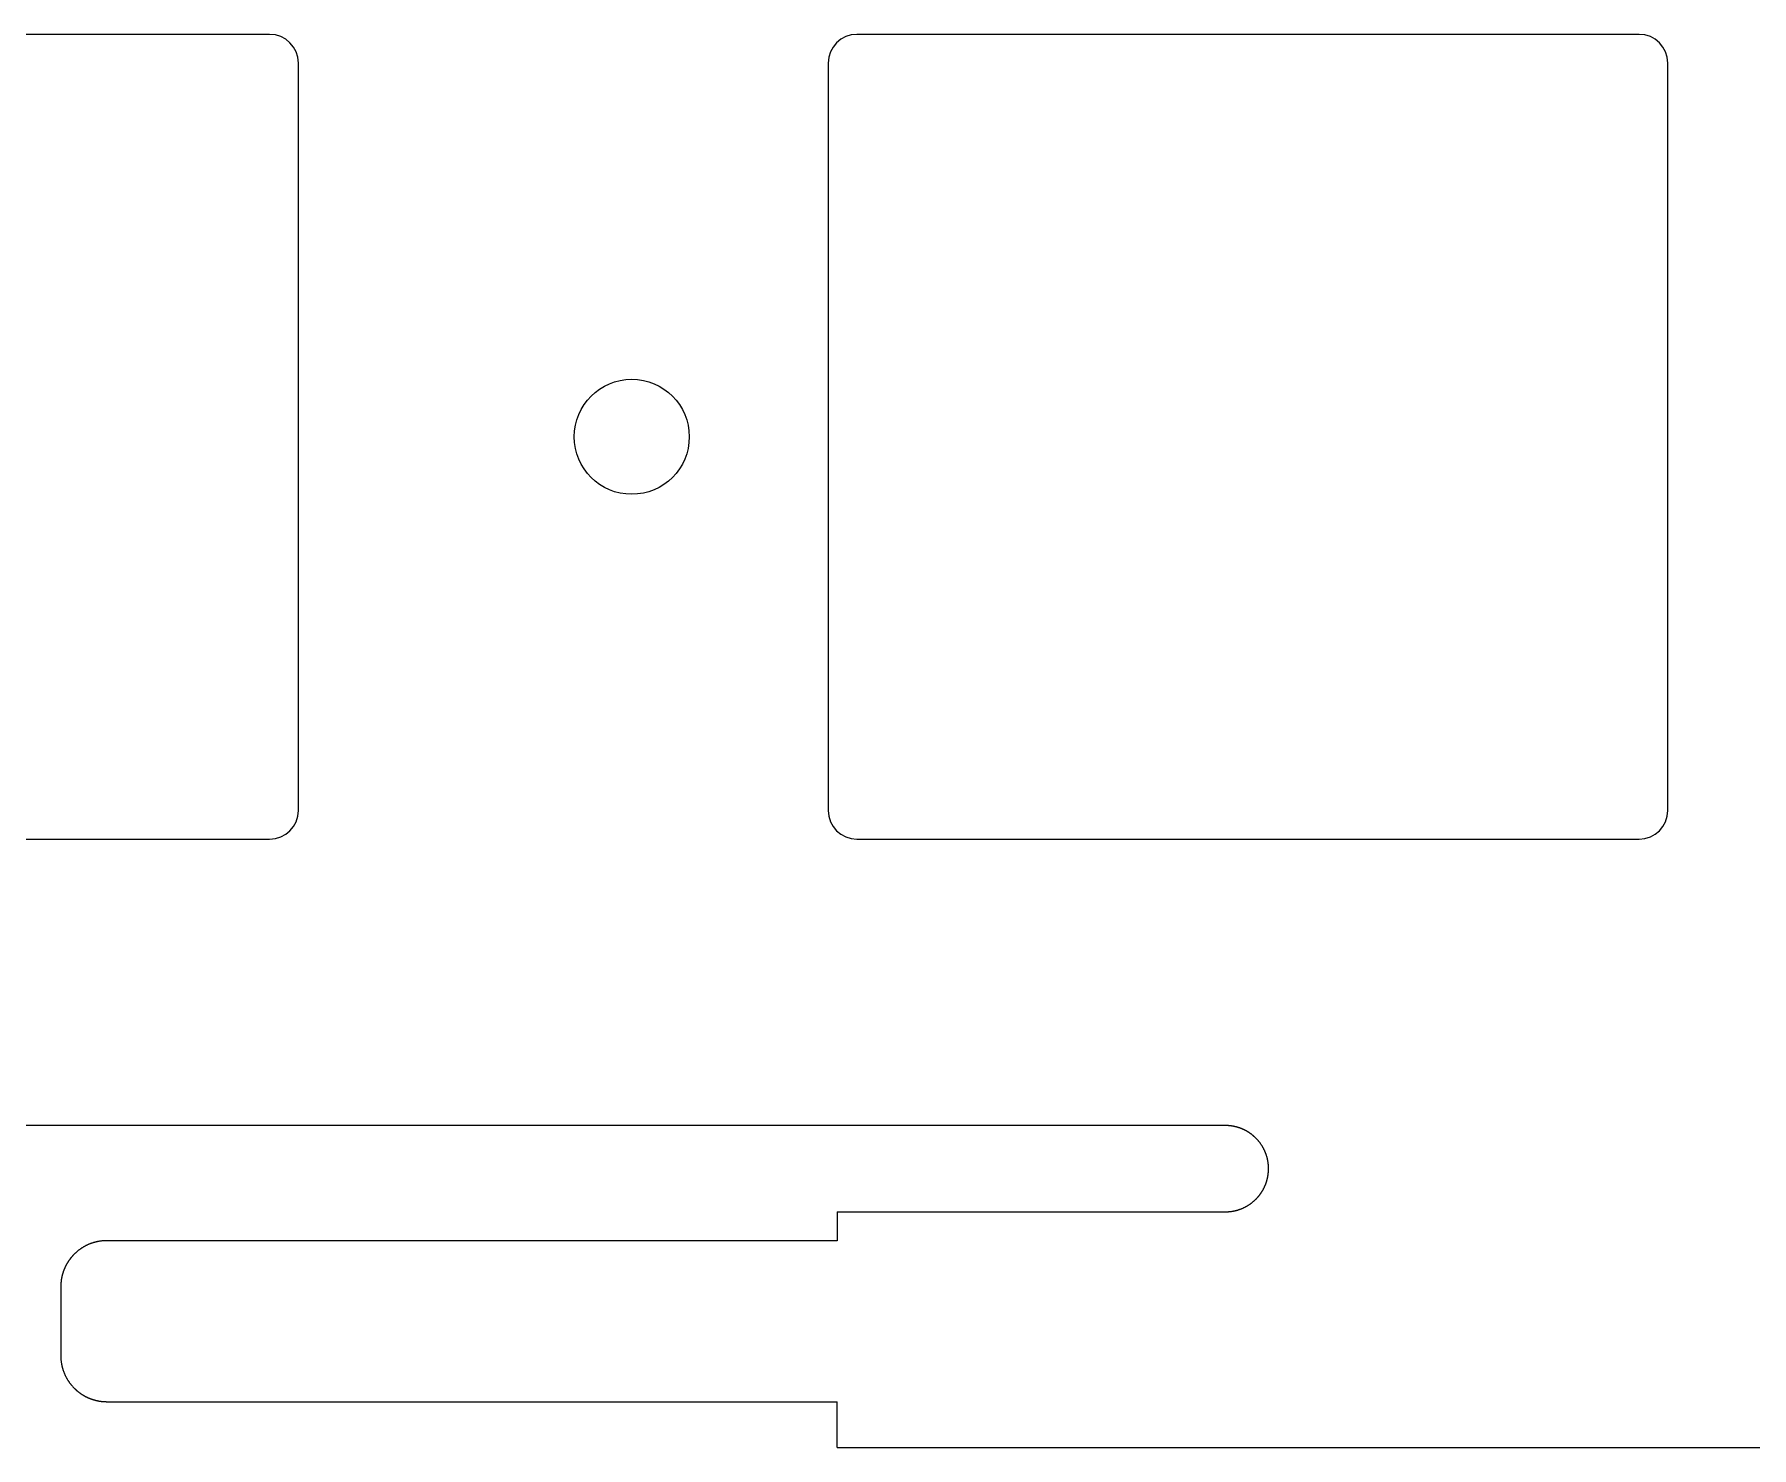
# Model space of a CAD drawing. Header units: millimetres. Extents: x -11 to 340, y -118 to 18.
# Drawn here: x 5.09 to 34.95, y -117.6 to -93.01 of the extents above; entities that cross this region are included whole.
import ezdxf

# ---------------------------------------------------------------- set-up
doc = ezdxf.new("R2010")
doc.units = ezdxf.units.MM
doc.header["$MEASUREMENT"] = 0
doc.layers.get('0').update_dxf_attribs({"linetype": 'CONTINUOUS'})
doc.layers.add('BLACK', color=7, linetype='CONTINUOUS')

msp = doc.modelspace()

# ---------------------------------------------------------------- linework, layer by layer
for points in [[(9.18125, -107.0125, 0.414213562), (9.68125, -106.5125), (9.68125, -93.5125, 0.414213562), (9.18125, -93.0125), (-4.41875, -93.0125, 0.414212391), (-4.91875, -93.5125), (-4.91875, -106.5125, 0.414212391), (-4.41875, -107.0125)], [(33.49375, -93.5125, 0.414213562), (32.99375, -93.0125), (19.39375, -93.0125, 0.414212391), (18.89375, -93.5125), (18.89375, -106.5125, 0.414212391), (19.39375, -107.0125), (32.99375, -107.0125, 0.414213562), (33.49375, -106.5125)]]:
    msp.add_lwpolyline(points, format="xyb", close=True)
msp.add_circle((15.478125, -100.0125), 1)
at = {"layer": 'BLACK', "linetype": 'Continuous'}
for p, q in [((25.8, -111.9925), (1.82757, -111.9925)), ((25.800797, -111.9925), (25.8, -111.9925)), ((25.804714, -111.992515), (25.800797, -111.9925)), ((25.808626, -111.992549), (25.804714, -111.992515)), ((25.812539, -111.992603), (25.808626, -111.992549)), ((25.816447, -111.992677), (25.812539, -111.992603)), ((25.820354, -111.992771), (25.816447, -111.992677)), ((25.824257, -111.992885), (25.820354, -111.992771)), ((25.828159, -111.993019), (25.824257, -111.992885)), ((25.832056, -111.993173), (25.828159, -111.993019)), ((25.835954, -111.993347), (25.832056, -111.993173)), ((25.839846, -111.99354), (25.835954, -111.993347)), ((25.843737, -111.993754), (25.839846, -111.99354)), ((25.847623, -111.993988), (25.843737, -111.993754)), ((25.851509, -111.994241), (25.847623, -111.993988)), ((25.85539, -111.994514), (25.851509, -111.994241)), ((25.85927, -111.994808), (25.85539, -111.994514)), ((25.863144, -111.995121), (25.85927, -111.994808)), ((25.867018, -111.995453), (25.863144, -111.995121)), ((25.870886, -111.995806), (25.867018, -111.995453)), ((25.874753, -111.996179), (25.870886, -111.995806)), ((25.878614, -111.996571), (25.874753, -111.996179)), ((25.882475, -111.996983), (25.878614, -111.996571)), ((25.88633, -111.997415), (25.882475, -111.996983)), ((25.890183, -111.997866), (25.88633, -111.997415)), ((25.894031, -111.998338), (25.890183, -111.997866)), ((25.897878, -111.998829), (25.894031, -111.998338)), ((25.901718, -111.99934), (25.897878, -111.998829)), ((25.905558, -111.99987), (25.901718, -111.99934)), ((25.909391, -112.00042), (25.905558, -111.99987)), ((25.913222, -112.00099), (25.909391, -112.00042)), ((25.917048, -112.00158), (25.913222, -112.00099)), ((25.920871, -112.002189), (25.917048, -112.00158)), ((25.924689, -112.002818), (25.920871, -112.002189)), ((25.928504, -112.003466), (25.924689, -112.002818)), ((25.932313, -112.004134), (25.928504, -112.003466)), ((25.936121, -112.004822), (25.932313, -112.004134)), ((25.939921, -112.005529), (25.936121, -112.004822)), ((25.94372, -112.006256), (25.939921, -112.005529)), ((25.947512, -112.007002), (25.94372, -112.006256)), ((25.951301, -112.007768), (25.947512, -112.007002)), ((25.955084, -112.008553), (25.951301, -112.007768)), ((25.958865, -112.009358), (25.955084, -112.008553)), ((25.962638, -112.010182), (25.958865, -112.009358)), ((25.966409, -112.011026), (25.962638, -112.010182)), ((25.970173, -112.011889), (25.966409, -112.011026)), ((25.973934, -112.012772), (25.970173, -112.011889)), ((25.977688, -112.013674), (25.973934, -112.012772)), ((25.98144, -112.014596), (25.977688, -112.013674)), ((25.985183, -112.015536), (25.98144, -112.014596)), ((25.988924, -112.016496), (25.985183, -112.015536)), ((25.992658, -112.017476), (25.988924, -112.016496)), ((25.996388, -112.018475), (25.992658, -112.017476)), ((26.000111, -112.019492), (25.996388, -112.018475)), ((26.00383, -112.02053), (26.000111, -112.019492)), ((26.007542, -112.021586), (26.00383, -112.02053)), ((26.01125, -112.022662), (26.007542, -112.021586)), ((26.01495, -112.023757), (26.01125, -112.022662)), ((26.018647, -112.024871), (26.01495, -112.023757)), ((26.022336, -112.026004), (26.018647, -112.024871)), ((26.026021, -112.027157), (26.022336, -112.026004)), ((26.029697, -112.028328), (26.026021, -112.027157)), ((26.03337, -112.029519), (26.029697, -112.028328)), ((26.037035, -112.030728), (26.03337, -112.029519)), ((26.040695, -112.031957), (26.037035, -112.030728)), ((26.044347, -112.033204), (26.040695, -112.031957)), ((26.047994, -112.034471), (26.044347, -112.033204)), ((26.051633, -112.035756), (26.047994, -112.034471)), ((26.055268, -112.037061), (26.051633, -112.035756)), ((26.058894, -112.038384), (26.055268, -112.037061)), ((26.062515, -112.039726), (26.058894, -112.038384)), ((26.066127, -112.041087), (26.062515, -112.039726)), ((26.069734, -112.042467), (26.066127, -112.041087)), ((26.073332, -112.043865), (26.069734, -112.042467)), ((26.076926, -112.045282), (26.073332, -112.043865)), ((26.08051, -112.046718), (26.076926, -112.045282)), ((26.084088, -112.048173), (26.08051, -112.046718)), ((26.087658, -112.049646), (26.084088, -112.048173)), ((26.091222, -112.051138), (26.087658, -112.049646)), ((26.094777, -112.052648), (26.091222, -112.051138)), ((26.098326, -112.054177), (26.094777, -112.052648)), ((26.101865, -112.055724), (26.098326, -112.054177)), ((26.105399, -112.057291), (26.101865, -112.055724)), ((26.108922, -112.058875), (26.105399, -112.057291)), ((26.11244, -112.060478), (26.108922, -112.058875)), ((26.115948, -112.062098), (26.11244, -112.060478)), ((26.11945, -112.063738), (26.115948, -112.062098)), ((26.122941, -112.065395), (26.11945, -112.063738)), ((26.126426, -112.067072), (26.122941, -112.065395)), ((26.129901, -112.068765), (26.126426, -112.067072)), ((26.133369, -112.070478), (26.129901, -112.068765)), ((26.136827, -112.072208), (26.133369, -112.070478)), ((26.140278, -112.073957), (26.136827, -112.072208)), ((26.143719, -112.075723), (26.140278, -112.073957)), ((26.147153, -112.077507), (26.143719, -112.075723)), ((26.150576, -112.079309), (26.147153, -112.077507)), ((26.153991, -112.08113), (26.150576, -112.079309)), ((26.157396, -112.082967), (26.153991, -112.08113)), ((26.160793, -112.084824), (26.157396, -112.082967)), ((26.16418, -112.086697), (26.160793, -112.084824)), ((26.167558, -112.088588), (26.16418, -112.086697)), ((26.170926, -112.090497), (26.167558, -112.088588)), ((26.174286, -112.092424), (26.170926, -112.090497)), ((26.177634, -112.094368), (26.174286, -112.092424)), ((26.180974, -112.096329), (26.177634, -112.094368)), ((26.184303, -112.098308), (26.180974, -112.096329)), ((26.187624, -112.100305), (26.184303, -112.098308)), ((26.190933, -112.102318), (26.187624, -112.100305)), ((26.194233, -112.10435), (26.190933, -112.102318)), ((26.197522, -112.106398), (26.194233, -112.10435)), ((26.200802, -112.108463), (26.197522, -112.106398)), ((26.20407, -112.110546), (26.200802, -112.108463)), ((26.207329, -112.112646), (26.20407, -112.110546)), ((26.210577, -112.114762), (26.207329, -112.112646)), ((26.213814, -112.116896), (26.210577, -112.114762)), ((26.21704, -112.119046), (26.213814, -112.116896)), ((26.220256, -112.121214), (26.21704, -112.119046)), ((26.223461, -112.123398), (26.220256, -112.121214)), ((26.226655, -112.125599), (26.223461, -112.123398)), ((26.229837, -112.127816), (26.226655, -112.125599)), ((26.233009, -112.13005), (26.229837, -112.127816)), ((26.236169, -112.1323), (26.233009, -112.13005)), ((26.239318, -112.134568), (26.236169, -112.1323)), ((26.242455, -112.136851), (26.239318, -112.134568)), ((26.245581, -112.139151), (26.242455, -112.136851)), ((26.248695, -112.141467), (26.245581, -112.139151)), ((26.251797, -112.143799), (26.248695, -112.141467)), ((26.254888, -112.146148), (26.251797, -112.143799)), ((26.257967, -112.148512), (26.254888, -112.146148)), ((26.261033, -112.150893), (26.257967, -112.148512)), ((26.264088, -112.153289), (26.261033, -112.150893)), ((26.26713, -112.155701), (26.264088, -112.153289)), ((26.27016, -112.15813), (26.26713, -112.155701)), ((26.273177, -112.160573), (26.27016, -112.15813)), ((26.276183, -112.163033), (26.273177, -112.160573)), ((26.279175, -112.165508), (26.276183, -112.163033)), ((26.282155, -112.167998), (26.279175, -112.165508)), ((26.285123, -112.170504), (26.282155, -112.167998)), ((26.288077, -112.173026), (26.285123, -112.170504)), ((26.291019, -112.175562), (26.288077, -112.173026)), ((26.293947, -112.178114), (26.291019, -112.175562)), ((26.296863, -112.180681), (26.293947, -112.178114)), ((26.299765, -112.183263), (26.296863, -112.180681)), ((26.302654, -112.18586), (26.299765, -112.183263)), ((26.30553, -112.188472), (26.302654, -112.18586)), ((26.308392, -112.191099), (26.30553, -112.188472)), ((26.311241, -112.19374), (26.308392, -112.191099)), ((26.314076, -112.196397), (26.311241, -112.19374)), ((26.316898, -112.199067), (26.314076, -112.196397)), ((26.319705, -112.201753), (26.316898, -112.199067)), ((26.322499, -112.204452), (26.319705, -112.201753)), ((26.325279, -112.207166), (26.322499, -112.204452)), ((26.328045, -112.209895), (26.325279, -112.207166)), ((26.330797, -112.212637), (26.328045, -112.209895)), ((26.336258, -112.218165), (26.330797, -112.212637)), ((26.341662, -112.223748), (26.336258, -112.218165)), ((26.347008, -112.229386), (26.341662, -112.223748)), ((26.352295, -112.235078), (26.347008, -112.229386)), ((26.357522, -112.240824), (26.352295, -112.235078)), ((26.36269, -112.246624), (26.357522, -112.240824)), ((26.367798, -112.252475), (26.36269, -112.246624)), ((26.372844, -112.258379), (26.367798, -112.252475)), ((26.377829, -112.264333), (26.372844, -112.258379)), ((26.382751, -112.270337), (26.377829, -112.264333)), ((26.387611, -112.276391), (26.382751, -112.270337)), ((26.392407, -112.282494), (26.387611, -112.276391)), ((26.39714, -112.288645), (26.392407, -112.282494)), ((26.401807, -112.294843), (26.39714, -112.288645)), ((26.40641, -112.301087), (26.401807, -112.294843)), ((26.410948, -112.307378), (26.40641, -112.301087)), ((26.415419, -112.313714), (26.410948, -112.307378)), ((26.419824, -112.320094), (26.415419, -112.313714)), ((26.424162, -112.326517), (26.419824, -112.320094)), ((26.428432, -112.332984), (26.424162, -112.326517)), ((26.432634, -112.339493), (26.428432, -112.332984)), ((26.436769, -112.346044), (26.432634, -112.339493)), ((26.440834, -112.352635), (26.436769, -112.346044)), ((26.44483, -112.359266), (26.440834, -112.352635)), ((26.448756, -112.365936), (26.44483, -112.359266)), ((26.452613, -112.372645), (26.448756, -112.365936)), ((26.456399, -112.379392), (26.452613, -112.372645)), ((26.460114, -112.386176), (26.456399, -112.379392)), ((26.463757, -112.392996), (26.460114, -112.386176)), ((26.46733, -112.399852), (26.463757, -112.392996)), ((26.47083, -112.406743), (26.46733, -112.399852)), ((26.474258, -112.413668), (26.47083, -112.406743)), ((26.477614, -112.420627), (26.474258, -112.413668)), ((26.480896, -112.427618), (26.477614, -112.420627)), ((26.484106, -112.434642), (26.480896, -112.427618)), ((26.487242, -112.441697), (26.484106, -112.434642)), ((26.490304, -112.448782), (26.487242, -112.441697)), ((26.493292, -112.455898), (26.490304, -112.448782)), ((26.496206, -112.463043), (26.493292, -112.455898)), ((26.499045, -112.470217), (26.496206, -112.463043)), ((26.501809, -112.477419), (26.499045, -112.470217)), ((26.504499, -112.484648), (26.501809, -112.477419)), ((26.507112, -112.491903), (26.504499, -112.484648)), ((26.509651, -112.499185), (26.507112, -112.491903)), ((26.512113, -112.506493), (26.509651, -112.499185)), ((26.5145, -112.513825), (26.512113, -112.506493)), ((26.51681, -112.521181), (26.5145, -112.513825)), ((26.519045, -112.528561), (26.51681, -112.521181)), ((26.521202, -112.535964), (26.519045, -112.528561)), ((26.523283, -112.543389), (26.521202, -112.535964)), ((26.525287, -112.550836), (26.523283, -112.543389)), ((26.527214, -112.558304), (26.525287, -112.550836)), ((26.529064, -112.565792), (26.527214, -112.558304)), ((26.530836, -112.573301), (26.529064, -112.565792)), ((26.532531, -112.580829), (26.530836, -112.573301)), ((26.534148, -112.588376), (26.532531, -112.580829)), ((26.535687, -112.595941), (26.534148, -112.588376)), ((26.537149, -112.603524), (26.535687, -112.595941)), ((26.538532, -112.611124), (26.537149, -112.603524)), ((26.539837, -112.618741), (26.538532, -112.611124)), ((26.539034, -112.871005), (26.539682, -112.867189)), ((26.539682, -112.867189), (26.540311, -112.863372)), ((26.541064, -112.626375), (26.539837, -112.618741)), ((26.540311, -112.863372), (26.54092, -112.859548)), ((26.54092, -112.859548), (26.54151, -112.855723)), ((26.542213, -112.634024), (26.541064, -112.626375)), ((26.54151, -112.855723), (26.54208, -112.851891)), ((26.54208, -112.851891), (26.54263, -112.848058)), ((26.543283, -112.641688), (26.542213, -112.634024)), ((26.54263, -112.848058), (26.54316, -112.844219)), ((26.54316, -112.844219), (26.543671, -112.840378)), ((26.544274, -112.649367), (26.543283, -112.641688)), ((26.543671, -112.840378), (26.544162, -112.836531)), ((26.544162, -112.836531), (26.544634, -112.832684)), ((26.545187, -112.65706), (26.544274, -112.649367)), ((26.544634, -112.832684), (26.545085, -112.82883)), ((26.545085, -112.82883), (26.545517, -112.824975)), ((26.546021, -112.664768), (26.545187, -112.65706)), ((26.545517, -112.824975), (26.545929, -112.821115)), ((26.545929, -112.821115), (26.546321, -112.817253)), ((26.546775, -112.672488), (26.546021, -112.664768)), ((26.546321, -112.817253), (26.546694, -112.813386)), ((26.546694, -112.813386), (26.547047, -112.809518)), ((26.547451, -112.680221), (26.546775, -112.672488)), ((26.547047, -112.809518), (26.547379, -112.805644)), ((26.547379, -112.805644), (26.547692, -112.80177)), ((26.548048, -112.687967), (26.547451, -112.680221)), ((26.547692, -112.80177), (26.547986, -112.79789)), ((26.547986, -112.79789), (26.548259, -112.794009)), ((26.548565, -112.695725), (26.548048, -112.687967)), ((26.548259, -112.794009), (26.548512, -112.790124)), ((26.548512, -112.790124), (26.548746, -112.786237)), ((26.549003, -112.703494), (26.548565, -112.695725)), ((26.548746, -112.786237), (26.54896, -112.782346)), ((26.54896, -112.782346), (26.549153, -112.778454)), ((26.549362, -112.711275), (26.549003, -112.703494)), ((26.549153, -112.778454), (26.549327, -112.774557)), ((26.549327, -112.774557), (26.549481, -112.770659)), ((26.549641, -112.719066), (26.549362, -112.711275)), ((26.549481, -112.770659), (26.549615, -112.766757)), ((26.549615, -112.766757), (26.549729, -112.762854)), ((26.54984, -112.726868), (26.549641, -112.719066)), ((26.549729, -112.762854), (26.549823, -112.758947)), ((26.549823, -112.758947), (26.549897, -112.755039)), ((26.54996, -112.734679), (26.54984, -112.726868)), ((26.549897, -112.755039), (26.549951, -112.751127)), ((26.549951, -112.751127), (26.549985, -112.747214)), ((26.55, -112.7425), (26.54996, -112.734679)), ((26.549985, -112.747214), (26.55, -112.743297)), ((26.55, -112.743297), (26.55, -112.7425)), ((26.416901, -113.169155), (26.419103, -113.165961)), ((26.419103, -113.165961), (26.421286, -113.162757)), ((26.421286, -113.162757), (26.423454, -113.159541)), ((26.423454, -113.159541), (26.425604, -113.156315)), ((26.425604, -113.156315), (26.427738, -113.153077)), ((26.427738, -113.153077), (26.429854, -113.14983)), ((26.429854, -113.14983), (26.431954, -113.146571)), ((26.431954, -113.146571), (26.434037, -113.143302)), ((26.434037, -113.143302), (26.436102, -113.140023)), ((26.436102, -113.140023), (26.43815, -113.136734)), ((26.43815, -113.136734), (26.440182, -113.133433)), ((26.440182, -113.133433), (26.442195, -113.130124)), ((26.442195, -113.130124), (26.444192, -113.126804)), ((26.444192, -113.126804), (26.446171, -113.123475)), ((26.446171, -113.123475), (26.448132, -113.120134)), ((26.448132, -113.120134), (26.450076, -113.116786)), ((26.450076, -113.116786), (26.452003, -113.113426)), ((26.452003, -113.113426), (26.453912, -113.110059)), ((26.453912, -113.110059), (26.455803, -113.10668)), ((26.455803, -113.10668), (26.457676, -113.103294)), ((26.457676, -113.103294), (26.459533, -113.099896)), ((26.459533, -113.099896), (26.46137, -113.096491)), ((26.46137, -113.096491), (26.463191, -113.093076)), ((26.463191, -113.093076), (26.464993, -113.089653)), ((26.464993, -113.089653), (26.466777, -113.08622)), ((26.466777, -113.08622), (26.468543, -113.082779)), ((26.468543, -113.082779), (26.470292, -113.079328)), ((26.470292, -113.079328), (26.472022, -113.07587)), ((26.472022, -113.07587), (26.473735, -113.072402)), ((26.473735, -113.072402), (26.475428, -113.068927)), ((26.475428, -113.068927), (26.477105, -113.065442)), ((26.477105, -113.065442), (26.478762, -113.06195)), ((26.478762, -113.06195), (26.480402, -113.058448)), ((26.480402, -113.058448), (26.482022, -113.05494)), ((26.482022, -113.05494), (26.483625, -113.051423)), ((26.483625, -113.051423), (26.485209, -113.047899)), ((26.485209, -113.047899), (26.486776, -113.044365)), ((26.486776, -113.044365), (26.488323, -113.040826)), ((26.488323, -113.040826), (26.489852, -113.037277)), ((26.489852, -113.037277), (26.491362, -113.033722)), ((26.491362, -113.033722), (26.492854, -113.030158)), ((26.492854, -113.030158), (26.494327, -113.026589)), ((26.494327, -113.026589), (26.495782, -113.02301)), ((26.495782, -113.02301), (26.497218, -113.019426)), ((26.497218, -113.019426), (26.498635, -113.015833)), ((26.498635, -113.015833), (26.500033, -113.012234)), ((26.500033, -113.012234), (26.501413, -113.008627)), ((26.501413, -113.008627), (26.502774, -113.005015)), ((26.502774, -113.005015), (26.504116, -113.001394)), ((26.504116, -113.001394), (26.505439, -112.997768)), ((26.505439, -112.997768), (26.506744, -112.994134)), ((26.506744, -112.994134), (26.508029, -112.990495)), ((26.508029, -112.990495), (26.509296, -112.986847)), ((26.509296, -112.986847), (26.510543, -112.983195)), ((26.510543, -112.983195), (26.511772, -112.979535)), ((26.511772, -112.979535), (26.512981, -112.975871)), ((26.512981, -112.975871), (26.514172, -112.972198)), ((26.514172, -112.972198), (26.515343, -112.968521)), ((26.515343, -112.968521), (26.516496, -112.964836)), ((26.516496, -112.964836), (26.517629, -112.961148)), ((26.517629, -112.961148), (26.518743, -112.957451)), ((26.518743, -112.957451), (26.519838, -112.95375)), ((26.519838, -112.95375), (26.520914, -112.950042)), ((26.520914, -112.950042), (26.52197, -112.946331)), ((26.52197, -112.946331), (26.523008, -112.942611)), ((26.523008, -112.942611), (26.524025, -112.938888)), ((26.524025, -112.938888), (26.525024, -112.935158)), ((26.525024, -112.935158), (26.526004, -112.931425)), ((26.526004, -112.931425), (26.526964, -112.927684)), ((26.526964, -112.927684), (26.527904, -112.92394)), ((26.527904, -112.92394), (26.528826, -112.920189)), ((26.528826, -112.920189), (26.529728, -112.916435)), ((26.529728, -112.916435), (26.530611, -112.912673)), ((26.530611, -112.912673), (26.531474, -112.908909)), ((26.531474, -112.908909), (26.532318, -112.905138)), ((26.532318, -112.905138), (26.533142, -112.901365)), ((26.533142, -112.901365), (26.533947, -112.897584)), ((26.533947, -112.897584), (26.534732, -112.893802)), ((26.534732, -112.893802), (26.535498, -112.890012)), ((26.535498, -112.890012), (26.536244, -112.88622)), ((26.536244, -112.88622), (26.536971, -112.882421)), ((26.536971, -112.882421), (26.537678, -112.878621)), ((26.537678, -112.878621), (26.538366, -112.874814)), ((26.538366, -112.874814), (26.539034, -112.871005)), ((25.991665, -113.467787), (25.999112, -113.465783)), ((25.999112, -113.465783), (26.006537, -113.463702)), ((26.006537, -113.463702), (26.013939, -113.461545)), ((26.013939, -113.461545), (26.021319, -113.459311)), ((26.021319, -113.459311), (26.028676, -113.457)), ((26.028676, -113.457), (26.036008, -113.454613)), ((26.036008, -113.454613), (26.043315, -113.452151)), ((26.043315, -113.452151), (26.050597, -113.449612)), ((26.050597, -113.449612), (26.057853, -113.446999)), ((26.057853, -113.446999), (26.065082, -113.444309)), ((26.065082, -113.444309), (26.072284, -113.441545)), ((26.072284, -113.441545), (26.079457, -113.438706)), ((26.079457, -113.438706), (26.086602, -113.435792)), ((26.086602, -113.435792), (26.093718, -113.432804)), ((26.093718, -113.432804), (26.100804, -113.429742)), ((26.100804, -113.429742), (26.107859, -113.426606)), ((26.107859, -113.426606), (26.114882, -113.423397)), ((26.114882, -113.423397), (26.121873, -113.420114)), ((26.121873, -113.420114), (26.128832, -113.416758)), ((26.128832, -113.416758), (26.135757, -113.41333)), ((26.135757, -113.41333), (26.142648, -113.40983)), ((26.142648, -113.40983), (26.149504, -113.406258)), ((26.149504, -113.406258), (26.156324, -113.402614)), ((26.156324, -113.402614), (26.163108, -113.398899)), ((26.163108, -113.398899), (26.169855, -113.395113)), ((26.169855, -113.395113), (26.176564, -113.391256)), ((26.176564, -113.391256), (26.183234, -113.38733)), ((26.183234, -113.38733), (26.189866, -113.383334)), ((26.189866, -113.383334), (26.196457, -113.379269)), ((26.196457, -113.379269), (26.203007, -113.375135)), ((26.203007, -113.375135), (26.209516, -113.370932)), ((26.209516, -113.370932), (26.215983, -113.366662)), ((26.215983, -113.366662), (26.222407, -113.362324)), ((26.222407, -113.362324), (26.228787, -113.357919)), ((26.228787, -113.357919), (26.235122, -113.353448)), ((26.235122, -113.353448), (26.241413, -113.34891)), ((26.241413, -113.34891), (26.247658, -113.344308)), ((26.247658, -113.344308), (26.253856, -113.33964)), ((26.253856, -113.33964), (26.260006, -113.334907)), ((26.260006, -113.334907), (26.266109, -113.330111)), ((26.266109, -113.330111), (26.272163, -113.325252)), ((26.272163, -113.325252), (26.278167, -113.320329)), ((26.278167, -113.320329), (26.284122, -113.315344)), ((26.284122, -113.315344), (26.290025, -113.310298)), ((26.290025, -113.310298), (26.295876, -113.305191)), ((26.295876, -113.305191), (26.301676, -113.300023)), ((26.301676, -113.300023), (26.307422, -113.294795)), ((26.307422, -113.294795), (26.313114, -113.289508)), ((26.313114, -113.289508), (26.318753, -113.284162)), ((26.318753, -113.284162), (26.324336, -113.278758)), ((26.324336, -113.278758), (26.329863, -113.273297)), ((26.329863, -113.273297), (26.332605, -113.270545)), ((26.332605, -113.270545), (26.335334, -113.267779)), ((26.335334, -113.267779), (26.338048, -113.264999)), ((26.338048, -113.264999), (26.340748, -113.262206)), ((26.340748, -113.262206), (26.343433, -113.259398)), ((26.343433, -113.259398), (26.346104, -113.256576)), ((26.346104, -113.256576), (26.34876, -113.253741)), ((26.34876, -113.253741), (26.351401, -113.250892)), ((26.351401, -113.250892), (26.354028, -113.24803)), ((26.354028, -113.24803), (26.35664, -113.245154)), ((26.35664, -113.245154), (26.359237, -113.242265)), ((26.359237, -113.242265), (26.361819, -113.239363)), ((26.361819, -113.239363), (26.364386, -113.236448)), ((26.364386, -113.236448), (26.366938, -113.233519)), ((26.366938, -113.233519), (26.369474, -113.230577)), ((26.369474, -113.230577), (26.371996, -113.227623)), ((26.371996, -113.227623), (26.374502, -113.224656)), ((26.374502, -113.224656), (26.376992, -113.221676)), ((26.376992, -113.221676), (26.379467, -113.218683)), ((26.379467, -113.218683), (26.381927, -113.215678)), ((26.381927, -113.215678), (26.38437, -113.21266)), ((26.38437, -113.21266), (26.386799, -113.20963)), ((26.386799, -113.20963), (26.389211, -113.206588)), ((26.389211, -113.206588), (26.391607, -113.203533)), ((26.391607, -113.203533), (26.393988, -113.200467)), ((26.393988, -113.200467), (26.396352, -113.197388)), ((26.396352, -113.197388), (26.398701, -113.194298)), ((26.398701, -113.194298), (26.401033, -113.191195)), ((26.401033, -113.191195), (26.403349, -113.188081)), ((26.403349, -113.188081), (26.405649, -113.184955)), ((26.405649, -113.184955), (26.407932, -113.181818)), ((26.407932, -113.181818), (26.4102, -113.178669)), ((26.4102, -113.178669), (26.41245, -113.175509)), ((26.41245, -113.175509), (26.414684, -113.172337)), ((26.414684, -113.172337), (26.416901, -113.169155)), ((19.05, -113.4925), (19.05, -113.995029)), ((19.05, -113.4925), (25.8, -113.4925)), ((25.8, -113.4925), (25.807821, -113.49246)), ((25.807821, -113.49246), (25.815632, -113.49234)), ((25.815632, -113.49234), (25.823434, -113.492141)), ((25.823434, -113.492141), (25.831225, -113.491862)), ((25.831225, -113.491862), (25.839006, -113.491503)), ((25.839006, -113.491503), (25.846775, -113.491065)), ((25.846775, -113.491065), (25.854533, -113.490548)), ((25.854533, -113.490548), (25.862279, -113.489951)), ((25.862279, -113.489951), (25.870012, -113.489275)), ((25.870012, -113.489275), (25.877733, -113.488521)), ((25.877733, -113.488521), (25.88544, -113.487687)), ((25.88544, -113.487687), (25.893133, -113.486774)), ((25.893133, -113.486774), (25.900812, -113.485783)), ((25.900812, -113.485783), (25.908476, -113.484713)), ((25.908476, -113.484713), (25.916126, -113.483564)), ((25.916126, -113.483564), (25.923759, -113.482337)), ((25.923759, -113.482337), (25.931376, -113.481032)), ((25.931376, -113.481032), (25.938976, -113.479649)), ((25.938976, -113.479649), (25.946559, -113.478187)), ((25.946559, -113.478187), (25.954125, -113.476648)), ((25.954125, -113.476648), (25.961672, -113.475031)), ((25.961672, -113.475031), (25.9692, -113.473336)), ((25.9692, -113.473336), (25.976708, -113.471564)), ((25.976708, -113.471564), (25.984197, -113.469714)), ((25.984197, -113.469714), (25.991665, -113.467787)), ((6.031416, -114.060979), (6.02412, -114.064194)), ((6.038743, -114.057838), (6.031416, -114.060979)), ((6.0461, -114.054772), (6.038743, -114.057838)), ((6.053486, -114.051779), (6.0461, -114.054772)), ((6.060901, -114.048862), (6.053486, -114.051779)), ((6.068344, -114.046019), (6.060901, -114.048862)), ((6.075814, -114.043251), (6.068344, -114.046019)), ((6.08331, -114.040559), (6.075814, -114.043251)), ((6.090833, -114.037942), (6.08331, -114.040559)), ((6.09838, -114.035401), (6.090833, -114.037942)), ((6.105953, -114.032936), (6.09838, -114.035401)), ((6.11355, -114.030547), (6.105953, -114.032936)), ((6.12117, -114.028235), (6.11355, -114.030547)), ((6.128814, -114.025999), (6.12117, -114.028235)), ((6.13648, -114.02384), (6.128814, -114.025999)), ((6.144167, -114.021757), (6.13648, -114.02384)), ((6.151876, -114.019752), (6.144167, -114.021757)), ((6.159606, -114.017824), (6.151876, -114.019752)), ((6.167356, -114.015973), (6.159606, -114.017824)), ((6.175125, -114.0142), (6.167356, -114.015973)), ((6.182914, -114.012504), (6.175125, -114.0142)), ((6.19072, -114.010886), (6.182914, -114.012504)), ((6.198545, -114.009346), (6.19072, -114.010886)), ((6.206388, -114.007884), (6.198545, -114.009346)), ((6.214247, -114.0065), (6.206388, -114.007884)), ((6.222123, -114.005194), (6.214247, -114.0065)), ((6.230015, -114.003967), (6.222123, -114.005194)), ((6.237922, -114.002818), (6.230015, -114.003967)), ((6.245845, -114.001748), (6.237922, -114.002818)), ((6.253782, -114.000756), (6.245845, -114.001748)), ((6.261733, -113.999843), (6.253782, -114.000756)), ((6.269697, -113.999009), (6.261733, -113.999843)), ((6.277675, -113.998254), (6.269697, -113.999009)), ((6.285666, -113.997578), (6.277675, -113.998254)), ((6.293669, -113.996982), (6.285666, -113.997578)), ((6.301684, -113.996464), (6.293669, -113.996982)), ((6.30971, -113.996026), (6.301684, -113.996464)), ((6.317748, -113.995667), (6.30971, -113.996026)), ((6.325796, -113.995388), (6.317748, -113.995667)), ((6.333854, -113.995189), (6.325796, -113.995388)), ((6.341922, -113.995069), (6.333854, -113.995189)), ((6.35, -113.995029), (6.341922, -113.995069)), ((19.05, -113.995029), (6.35, -113.995029)), ((5.678869, -114.359445), (5.676695, -114.362807)), ((5.68106, -114.356095), (5.678869, -114.359445)), ((5.683269, -114.352754), (5.68106, -114.356095)), ((5.685494, -114.349425), (5.683269, -114.352754)), ((5.687736, -114.346105), (5.685494, -114.349425)), ((5.689995, -114.342798), (5.687736, -114.346105)), ((5.69227, -114.339501), (5.689995, -114.342798)), ((5.694562, -114.336215), (5.69227, -114.339501)), ((5.696871, -114.33294), (5.694562, -114.336215)), ((5.699196, -114.329678), (5.696871, -114.33294)), ((5.701538, -114.326425), (5.699196, -114.329678)), ((5.703896, -114.323185), (5.701538, -114.326425)), ((5.70627, -114.319956), (5.703896, -114.323185)), ((5.708661, -114.316739), (5.70627, -114.319956)), ((5.711068, -114.313534), (5.708661, -114.316739)), ((5.713491, -114.31034), (5.711068, -114.313534)), ((5.71593, -114.307158), (5.713491, -114.31034)), ((5.718385, -114.303989), (5.71593, -114.307158)), ((5.720856, -114.300831), (5.718385, -114.303989)), ((5.723343, -114.297686), (5.720856, -114.300831)), ((5.725846, -114.294552), (5.723343, -114.297686)), ((5.728364, -114.291432), (5.725846, -114.294552)), ((5.730899, -114.288323), (5.728364, -114.291432)), ((5.733448, -114.285227), (5.730899, -114.288323)), ((5.736014, -114.282144), (5.733448, -114.285227)), ((5.738594, -114.279073), (5.736014, -114.282144)), ((5.741191, -114.276015), (5.738594, -114.279073)), ((5.743802, -114.27297), (5.741191, -114.276015)), ((5.746429, -114.269938), (5.743802, -114.27297)), ((5.749071, -114.266919), (5.746429, -114.269938)), ((5.751728, -114.263913), (5.749071, -114.266919)), ((5.7544, -114.26092), (5.751728, -114.263913)), ((5.757087, -114.257941), (5.7544, -114.26092)), ((5.759789, -114.254975), (5.757087, -114.257941)), ((5.762506, -114.252022), (5.759789, -114.254975)), ((5.765238, -114.249083), (5.762506, -114.252022)), ((5.767984, -114.246158), (5.765238, -114.249083)), ((5.770744, -114.243246), (5.767984, -114.246158)), ((5.77352, -114.240348), (5.770744, -114.243246)), ((5.776309, -114.237464), (5.77352, -114.240348)), ((5.779113, -114.234593), (5.776309, -114.237464)), ((5.781932, -114.231737), (5.779113, -114.234593)), ((5.787611, -114.226067), (5.781932, -114.231737)), ((5.793346, -114.220454), (5.787611, -114.226067)), ((5.799136, -114.214899), (5.793346, -114.220454)), ((5.804982, -114.209401), (5.799136, -114.214899)), ((5.810881, -114.203963), (5.804982, -114.209401)), ((5.816834, -114.198584), (5.810881, -114.203963)), ((5.82284, -114.193266), (5.816834, -114.198584)), ((5.828898, -114.188008), (5.82284, -114.193266)), ((5.835008, -114.182811), (5.828898, -114.188008)), ((5.841168, -114.177676), (5.835008, -114.182811)), ((5.847378, -114.172603), (5.841168, -114.177676)), ((5.853638, -114.167593), (5.847378, -114.172603)), ((5.859946, -114.162647), (5.853638, -114.167593)), ((5.866303, -114.157765), (5.859946, -114.162647)), ((5.872706, -114.152947), (5.866303, -114.157765)), ((5.879157, -114.148194), (5.872706, -114.152947)), ((5.885653, -114.143507), (5.879157, -114.148194)), ((5.892194, -114.138885), (5.885653, -114.143507)), ((5.89878, -114.134331), (5.892194, -114.138885)), ((5.905409, -114.129843), (5.89878, -114.134331)), ((5.912082, -114.125422), (5.905409, -114.129843)), ((5.918797, -114.12107), (5.912082, -114.125422)), ((5.925554, -114.116785), (5.918797, -114.12107)), ((5.932351, -114.11257), (5.925554, -114.116785)), ((5.939189, -114.108423), (5.932351, -114.11257)), ((5.946066, -114.104346), (5.939189, -114.108423)), ((5.952982, -114.100339), (5.946066, -114.104346)), ((5.959936, -114.096402), (5.952982, -114.100339)), ((5.966927, -114.092536), (5.959936, -114.096402)), ((5.973955, -114.088741), (5.966927, -114.092536)), ((5.981019, -114.085017), (5.973955, -114.088741)), ((5.988118, -114.081366), (5.981019, -114.085017)), ((5.995252, -114.077786), (5.988118, -114.081366)), ((6.00242, -114.074278), (5.995252, -114.077786)), ((6.009621, -114.070844), (6.00242, -114.074278)), ((6.016854, -114.067482), (6.009621, -114.070844)), ((6.02412, -114.064194), (6.016854, -114.067482)), ((5.56162, -114.658405), (5.560953, -114.662344)), ((5.562308, -114.654468), (5.56162, -114.658405)), ((5.563015, -114.650538), (5.562308, -114.654468)), ((5.563742, -114.646609), (5.563015, -114.650538)), ((5.564487, -114.642688), (5.563742, -114.646609)), ((5.565253, -114.638768), (5.564487, -114.642688)), ((5.566038, -114.634855), (5.565253, -114.638768)), ((5.566843, -114.630945), (5.566038, -114.634855)), ((5.567667, -114.627041), (5.566843, -114.630945)), ((5.568511, -114.623139), (5.567667, -114.627041)), ((5.569374, -114.619245), (5.568511, -114.623139)), ((5.570257, -114.615353), (5.569374, -114.619245)), ((5.571159, -114.611469), (5.570257, -114.615353)), ((5.57208, -114.607587), (5.571159, -114.611469)), ((5.573021, -114.603712), (5.57208, -114.607587)), ((5.573981, -114.59984), (5.573021, -114.603712)), ((5.574961, -114.595976), (5.573981, -114.59984)), ((5.57596, -114.592114), (5.574961, -114.595976)), ((5.576978, -114.58826), (5.57596, -114.592114)), ((5.578015, -114.584409), (5.576978, -114.58826)), ((5.579072, -114.580566), (5.578015, -114.584409)), ((5.580148, -114.576726), (5.579072, -114.580566)), ((5.581243, -114.572894), (5.580148, -114.576726)), ((5.582358, -114.569065), (5.581243, -114.572894)), ((5.583491, -114.565244), (5.582358, -114.569065)), ((5.584644, -114.561427), (5.583491, -114.565244)), ((5.585816, -114.557618), (5.584644, -114.561427)), ((5.587007, -114.553813), (5.585816, -114.557618)), ((5.588217, -114.550016), (5.587007, -114.553813)), ((5.589447, -114.546222), (5.588217, -114.550016)), ((5.590695, -114.542438), (5.589447, -114.546222)), ((5.591962, -114.538657), (5.590695, -114.542438)), ((5.593248, -114.534884), (5.591962, -114.538657)), ((5.594554, -114.531116), (5.593248, -114.534884)), ((5.595878, -114.527357), (5.594554, -114.531116)), ((5.597221, -114.523602), (5.595878, -114.527357)), ((5.598583, -114.519856), (5.597221, -114.523602)), ((5.599964, -114.516114), (5.598583, -114.519856)), ((5.601364, -114.512381), (5.599964, -114.516114)), ((5.602782, -114.508654), (5.601364, -114.512381)), ((5.604219, -114.504935), (5.602782, -114.508654)), ((5.605676, -114.501221), (5.604219, -114.504935)), ((5.60715, -114.497516), (5.605676, -114.501221)), ((5.608644, -114.493817), (5.60715, -114.497516)), ((5.610156, -114.490126), (5.608644, -114.493817)), ((5.611687, -114.486441), (5.610156, -114.490126)), ((5.613236, -114.482766), (5.611687, -114.486441)), ((5.614804, -114.479096), (5.613236, -114.482766)), ((5.61639, -114.475436), (5.614804, -114.479096)), ((5.617995, -114.471781), (5.61639, -114.475436)), ((5.619618, -114.468136), (5.617995, -114.471781)), ((5.62126, -114.464497), (5.619618, -114.468136)), ((5.62292, -114.460868), (5.62126, -114.464497)), ((5.624598, -114.457245), (5.62292, -114.460868)), ((5.626295, -114.453632), (5.624598, -114.457245)), ((5.62801, -114.450026), (5.626295, -114.453632)), ((5.629743, -114.44643), (5.62801, -114.450026)), ((5.631495, -114.44284), (5.629743, -114.44643)), ((5.633264, -114.43926), (5.631495, -114.44284)), ((5.635052, -114.435687), (5.633264, -114.43926)), ((5.636857, -114.432125), (5.635052, -114.435687)), ((5.638681, -114.428569), (5.636857, -114.432125)), ((5.640522, -114.425024), (5.638681, -114.428569)), ((5.642382, -114.421487), (5.640522, -114.425024)), ((5.64426, -114.41796), (5.642382, -114.421487)), ((5.646155, -114.41444), (5.64426, -114.41796)), ((5.648068, -114.410931), (5.646155, -114.41444)), ((5.649999, -114.40743), (5.648068, -114.410931)), ((5.651948, -114.40394), (5.649999, -114.40743)), ((5.653914, -114.400457), (5.651948, -114.40394)), ((5.655898, -114.396986), (5.653914, -114.400457)), ((5.6579, -114.393523), (5.655898, -114.396986)), ((5.659918, -114.390071), (5.6579, -114.393523)), ((5.661955, -114.386627), (5.659918, -114.390071)), ((5.664009, -114.383194), (5.661955, -114.386627)), ((5.66608, -114.379771), (5.664009, -114.383194)), ((5.668168, -114.376358), (5.66608, -114.379771)), ((5.670275, -114.372954), (5.668168, -114.376358)), ((5.672397, -114.369562), (5.670275, -114.372954)), ((5.674538, -114.366179), (5.672397, -114.369562)), ((5.676695, -114.362807), (5.674538, -114.366179)), ((5.550014, -114.790256), (5.55, -114.794301)), ((5.55, -114.794301), (5.55, -114.795029)), ((5.55, -114.795029), (5.55, -115.995029)), ((5.550048, -114.786215), (5.550014, -114.790256)), ((5.550101, -114.782174), (5.550048, -114.786215)), ((5.550175, -114.778138), (5.550101, -114.782174)), ((5.550268, -114.774102), (5.550175, -114.778138)), ((5.550382, -114.770071), (5.550268, -114.774102)), ((5.550515, -114.76604), (5.550382, -114.770071)), ((5.550669, -114.762014), (5.550515, -114.76604)), ((5.550842, -114.757988), (5.550669, -114.762014)), ((5.551036, -114.753968), (5.550842, -114.757988)), ((5.551249, -114.749948), (5.551036, -114.753968)), ((5.551482, -114.745933), (5.551249, -114.749948)), ((5.551735, -114.741918), (5.551482, -114.745933)), ((5.552008, -114.737909), (5.551735, -114.741918)), ((5.552301, -114.733901), (5.552008, -114.737909)), ((5.552613, -114.729898), (5.552301, -114.733901)), ((5.552946, -114.725895), (5.552613, -114.729898)), ((5.553298, -114.721899), (5.552946, -114.725895)), ((5.55367, -114.717903), (5.553298, -114.721899)), ((5.554062, -114.713912), (5.55367, -114.717903)), ((5.554474, -114.709923), (5.554062, -114.713912)), ((5.554905, -114.705939), (5.554474, -114.709923)), ((5.555356, -114.701957), (5.554905, -114.705939)), ((5.555827, -114.69798), (5.555356, -114.701957)), ((5.556318, -114.694004), (5.555827, -114.69798)), ((5.556828, -114.690035), (5.556318, -114.694004)), ((5.557358, -114.686066), (5.556828, -114.690035)), ((5.557908, -114.682104), (5.557358, -114.686066)), ((5.558478, -114.678143), (5.557908, -114.682104)), ((5.559067, -114.674189), (5.558478, -114.678143)), ((5.559676, -114.670235), (5.559067, -114.674189)), ((5.560304, -114.666289), (5.559676, -114.670235)), ((5.560953, -114.662344), (5.560304, -114.666289)), ((5.55, -115.995029), (5.55004, -116.003107)), ((5.55004, -116.003107), (5.55016, -116.011175)), ((5.55016, -116.011175), (5.550359, -116.019233)), ((5.550359, -116.019233), (5.550638, -116.027282)), ((5.550638, -116.027282), (5.550997, -116.035319)), ((5.550997, -116.035319), (5.551435, -116.043345)), ((5.551435, -116.043345), (5.551953, -116.05136)), ((5.551953, -116.05136), (5.552549, -116.059363)), ((5.552549, -116.059363), (5.553225, -116.067354)), ((5.553225, -116.067354), (5.55398, -116.075332)), ((5.55398, -116.075332), (5.554814, -116.083296)), ((5.554814, -116.083296), (5.555727, -116.091247)), ((5.555727, -116.091247), (5.556719, -116.099184)), ((5.556719, -116.099184), (5.557789, -116.107107)), ((5.557789, -116.107107), (5.558938, -116.115014)), ((5.558938, -116.115014), (5.560165, -116.122906)), ((5.560165, -116.122906), (5.561471, -116.130782)), ((5.561471, -116.130782), (5.562855, -116.138641)), ((5.562855, -116.138641), (5.564317, -116.146484)), ((5.564317, -116.146484), (5.565857, -116.154309)), ((5.565857, -116.154309), (5.567475, -116.162116)), ((5.567475, -116.162116), (5.569171, -116.169904)), ((5.569171, -116.169904), (5.570944, -116.177674)), ((5.570944, -116.177674), (5.572795, -116.185423)), ((5.572795, -116.185423), (5.574723, -116.193153)), ((5.574723, -116.193153), (5.576728, -116.200862)), ((5.576728, -116.200862), (5.578811, -116.20855)), ((5.578811, -116.20855), (5.58097, -116.216215)), ((5.58097, -116.216215), (5.583206, -116.223859)), ((5.583206, -116.223859), (5.585518, -116.231479)), ((5.585518, -116.231479), (5.587907, -116.239076)), ((5.587907, -116.239076), (5.590372, -116.246649)), ((5.590372, -116.246649), (5.592913, -116.254197)), ((5.592913, -116.254197), (5.59553, -116.261719)), ((5.59553, -116.261719), (5.598222, -116.269216)), ((5.598222, -116.269216), (5.60099, -116.276686)), ((5.60099, -116.276686), (5.603833, -116.284128)), ((5.603833, -116.284128), (5.60675, -116.291543)), ((5.60675, -116.291543), (5.609743, -116.298929)), ((5.609743, -116.298929), (5.612809, -116.306286)), ((5.612809, -116.306286), (5.61595, -116.313613)), ((5.61595, -116.313613), (5.619165, -116.32091)), ((5.619165, -116.32091), (5.622453, -116.328175)), ((5.622453, -116.328175), (5.625815, -116.335408)), ((5.625815, -116.335408), (5.629249, -116.342609)), ((5.629249, -116.342609), (5.632757, -116.349777)), ((5.632757, -116.349777), (5.636337, -116.356911)), ((5.636337, -116.356911), (5.639988, -116.36401)), ((5.639988, -116.36401), (5.643712, -116.371074)), ((5.643712, -116.371074), (5.647507, -116.378102)), ((5.647507, -116.378102), (5.651373, -116.385094)), ((5.651373, -116.385094), (5.65531, -116.392048)), ((5.65531, -116.392048), (5.659317, -116.398964)), ((5.659317, -116.398964), (5.663394, -116.405841)), ((5.663394, -116.405841), (5.66754, -116.412678)), ((5.66754, -116.412678), (5.671756, -116.419476)), ((5.671756, -116.419476), (5.67604, -116.426232)), ((5.67604, -116.426232), (5.680393, -116.432947)), ((5.680393, -116.432947), (5.684814, -116.43962)), ((5.684814, -116.43962), (5.689301, -116.446249)), ((5.689301, -116.446249), (5.693856, -116.452835)), ((5.693856, -116.452835), (5.698478, -116.459376)), ((5.698478, -116.459376), (5.703165, -116.465873)), ((5.703165, -116.465873), (5.707918, -116.472323)), ((5.707918, -116.472323), (5.712736, -116.478726)), ((5.712736, -116.478726), (5.717618, -116.485083)), ((5.717618, -116.485083), (5.722564, -116.491391)), ((5.722564, -116.491391), (5.727574, -116.497651)), ((5.727574, -116.497651), (5.732647, -116.503861)), ((5.732647, -116.503861), (5.737782, -116.510021)), ((5.737782, -116.510021), (5.742978, -116.516131)), ((5.742978, -116.516131), (5.748236, -116.522189)), ((5.748236, -116.522189), (5.753555, -116.528195)), ((5.753555, -116.528195), (5.758934, -116.534148)), ((5.758934, -116.534148), (5.764372, -116.540047)), ((5.764372, -116.540047), (5.769869, -116.545893)), ((5.769869, -116.545893), (5.775425, -116.551683)), ((5.775425, -116.551683), (5.781038, -116.557418)), ((5.781038, -116.557418), (5.786708, -116.563097)), ((5.786708, -116.563097), (5.789564, -116.565916)), ((5.789564, -116.565916), (5.792434, -116.56872)), ((5.792434, -116.56872), (5.795318, -116.571509)), ((5.795318, -116.571509), (5.798217, -116.574285)), ((5.798217, -116.574285), (5.801128, -116.577045)), ((5.801128, -116.577045), (5.804054, -116.579792)), ((5.804054, -116.579792), (5.806993, -116.582523)), ((5.806993, -116.582523), (5.809946, -116.58524)), ((5.809946, -116.58524), (5.812912, -116.587942)), ((5.812912, -116.587942), (5.815891, -116.590629)), ((5.815891, -116.590629), (5.818884, -116.593301)), ((5.818884, -116.593301), (5.82189, -116.595958)), ((5.82189, -116.595958), (5.824909, -116.5986)), ((5.824909, -116.5986), (5.827941, -116.601227)), ((5.827941, -116.601227), (5.830986, -116.603838)), ((5.830986, -116.603838), (5.834044, -116.606435)), ((5.834044, -116.606435), (5.837114, -116.609015)), ((5.837114, -116.609015), (5.840198, -116.611581)), ((5.840198, -116.611581), (5.843294, -116.61413)), ((5.843294, -116.61413), (5.846402, -116.616665)), ((5.846402, -116.616665), (5.849523, -116.619183)), ((5.849523, -116.619183), (5.852656, -116.621686)), ((5.852656, -116.621686), (5.855802, -116.624173)), ((5.855802, -116.624173), (5.858959, -116.626644)), ((5.858959, -116.626644), (5.862129, -116.629099)), ((5.862129, -116.629099), (5.865311, -116.631538)), ((5.865311, -116.631538), (5.868504, -116.633961)), ((5.868504, -116.633961), (5.87171, -116.636368)), ((5.87171, -116.636368), (5.874927, -116.638759)), ((5.874927, -116.638759), (5.878156, -116.641133)), ((5.878156, -116.641133), (5.881396, -116.643491)), ((5.881396, -116.643491), (5.884648, -116.645833)), ((5.884648, -116.645833), (5.887911, -116.648158)), ((5.887911, -116.648158), (5.891186, -116.650467)), ((5.891186, -116.650467), (5.894471, -116.652759)), ((5.894471, -116.652759), (5.897769, -116.655035)), ((5.897769, -116.655035), (5.901076, -116.657293)), ((5.901076, -116.657293), (5.904395, -116.659535)), ((5.904395, -116.659535), (5.907724, -116.66176)), ((5.907724, -116.66176), (5.911065, -116.663969)), ((5.911065, -116.663969), (5.914416, -116.66616)), ((5.914416, -116.66616), (5.917778, -116.668334)), ((5.917778, -116.668334), (5.92115, -116.670491)), ((5.92115, -116.670491), (5.924533, -116.672632)), ((5.924533, -116.672632), (5.927925, -116.674754)), ((5.927925, -116.674754), (5.931329, -116.676861)), ((5.931329, -116.676861), (5.934741, -116.678949)), ((5.934741, -116.678949), (5.938165, -116.68102)), ((5.938165, -116.68102), (5.941598, -116.683074)), ((5.941598, -116.683074), (5.945041, -116.685111)), ((5.945041, -116.685111), (5.948493, -116.687129)), ((5.948493, -116.687129), (5.951957, -116.689131)), ((5.951957, -116.689131), (5.955428, -116.691115)), ((5.955428, -116.691115), (5.95891, -116.693081)), ((5.95891, -116.693081), (5.962401, -116.69503)), ((5.962401, -116.69503), (5.965902, -116.696961)), ((5.965902, -116.696961), (5.969411, -116.698874)), ((5.969411, -116.698874), (5.97293, -116.700769)), ((5.97293, -116.700769), (5.976457, -116.702647)), ((5.976457, -116.702647), (5.979995, -116.704507)), ((5.979995, -116.704507), (5.98354, -116.706348)), ((5.98354, -116.706348), (5.987095, -116.708172)), ((5.987095, -116.708172), (5.990658, -116.709977)), ((5.990658, -116.709977), (5.994231, -116.711765)), ((5.994231, -116.711765), (5.99781, -116.713534)), ((5.99781, -116.713534), (6.0014, -116.715286)), ((6.0014, -116.715286), (6.004997, -116.717019)), ((6.004997, -116.717019), (6.008603, -116.718734)), ((6.008603, -116.718734), (6.012216, -116.720431)), ((6.012216, -116.720431), (6.015839, -116.722109)), ((6.015839, -116.722109), (6.019468, -116.723769)), ((6.019468, -116.723769), (6.023107, -116.725411)), ((6.023107, -116.725411), (6.026752, -116.727034)), ((6.026752, -116.727034), (6.030406, -116.728639)), ((6.030406, -116.728639), (6.034067, -116.730225)), ((6.034067, -116.730225), (6.037736, -116.731793)), ((6.037736, -116.731793), (6.041412, -116.733342)), ((6.041412, -116.733342), (6.045097, -116.734873)), ((6.045097, -116.734873), (6.048787, -116.736385)), ((6.048787, -116.736385), (6.052487, -116.737879)), ((6.052487, -116.737879), (6.056191, -116.739353)), ((6.056191, -116.739353), (6.059905, -116.74081)), ((6.059905, -116.74081), (6.063624, -116.742247)), ((6.063624, -116.742247), (6.067352, -116.743665)), ((6.067352, -116.743665), (6.071085, -116.745065)), ((6.071085, -116.745065), (6.074826, -116.746446)), ((6.074826, -116.746446), (6.078573, -116.747808)), ((6.078573, -116.747808), (6.082328, -116.749151)), ((6.082328, -116.749151), (6.086087, -116.750475)), ((6.086087, -116.750475), (6.089855, -116.751781)), ((6.089855, -116.751781), (6.093627, -116.753067)), ((6.093627, -116.753067), (6.097408, -116.754334)), ((6.097408, -116.754334), (6.101193, -116.755582)), ((6.101193, -116.755582), (6.104986, -116.756812)), ((6.104986, -116.756812), (6.108783, -116.758022)), ((6.108783, -116.758022), (6.112589, -116.759213)), ((6.112589, -116.759213), (6.116398, -116.760385)), ((6.116398, -116.760385), (6.120215, -116.761538)), ((6.120215, -116.761538), (6.124036, -116.762671)), ((6.124036, -116.762671), (6.127865, -116.763786)), ((6.127865, -116.763786), (6.131697, -116.764881)), ((6.131697, -116.764881), (6.135537, -116.765957)), ((6.135537, -116.765957), (6.13938, -116.767014)), ((6.13938, -116.767014), (6.143231, -116.768051)), ((6.143231, -116.768051), (6.147085, -116.769069)), ((6.147085, -116.769069), (6.150946, -116.770068)), ((6.150946, -116.770068), (6.154811, -116.771048)), ((6.154811, -116.771048), (6.158683, -116.772008)), ((6.158683, -116.772008), (6.162557, -116.772949)), ((6.162557, -116.772949), (6.166439, -116.77387)), ((6.166439, -116.77387), (6.170324, -116.774772)), ((6.170324, -116.774772), (6.174216, -116.775655)), ((6.174216, -116.775655), (6.17811, -116.776518)), ((6.17811, -116.776518), (6.182012, -116.777362)), ((6.182012, -116.777362), (6.185915, -116.778186)), ((6.185915, -116.778186), (6.189826, -116.778991)), ((6.189826, -116.778991), (6.193739, -116.779776)), ((6.193739, -116.779776), (6.197658, -116.780542)), ((6.197658, -116.780542), (6.20158, -116.781287)), ((6.20158, -116.781287), (6.205508, -116.782014)), ((6.205508, -116.782014), (6.209439, -116.782721)), ((6.209439, -116.782721), (6.213376, -116.783409)), ((6.213376, -116.783409), (6.217314, -116.784076)), ((6.217314, -116.784076), (6.221259, -116.784725)), ((6.221259, -116.784725), (6.225206, -116.785353)), ((6.225206, -116.785353), (6.229159, -116.785962)), ((6.229159, -116.785962), (6.233114, -116.786551)), ((6.233114, -116.786551), (6.237075, -116.787121)), ((6.237075, -116.787121), (6.241037, -116.787671)), ((6.241037, -116.787671), (6.245005, -116.788201)), ((6.245005, -116.788201), (6.248975, -116.788711)), ((6.248975, -116.788711), (6.252951, -116.789202)), ((6.252951, -116.789202), (6.256927, -116.789673)), ((6.256927, -116.789673), (6.26091, -116.790124)), ((6.26091, -116.790124), (6.264894, -116.790555)), ((6.264894, -116.790555), (6.268883, -116.790967)), ((6.268883, -116.790967), (6.272873, -116.791359)), ((6.272873, -116.791359), (6.276869, -116.791731)), ((6.276869, -116.791731), (6.280866, -116.792083)), ((6.280866, -116.792083), (6.284869, -116.792416)), ((6.284869, -116.792416), (6.288872, -116.792728)), ((6.288872, -116.792728), (6.29288, -116.793021)), ((6.29288, -116.793021), (6.296889, -116.793294)), ((6.296889, -116.793294), (6.300904, -116.793547)), ((6.300904, -116.793547), (6.304919, -116.79378)), ((6.304919, -116.79378), (6.308939, -116.793993)), ((6.308939, -116.793993), (6.312959, -116.794187)), ((6.312959, -116.794187), (6.316985, -116.79436)), ((6.316985, -116.79436), (6.321011, -116.794514)), ((6.321011, -116.794514), (6.325042, -116.794647)), ((6.325042, -116.794647), (6.329073, -116.794761)), ((6.329073, -116.794761), (6.333109, -116.794854)), ((6.333109, -116.794854), (6.337145, -116.794928)), ((6.337145, -116.794928), (6.341186, -116.794981)), ((6.341186, -116.794981), (6.345227, -116.795015)), ((6.345227, -116.795015), (6.349272, -116.795029)), ((6.349272, -116.795029), (6.35, -116.795029)), ((6.35, -116.795029), (19.05, -116.795029)), ((19.05, -117.595029), (19.05, -116.795029)), ((19.05, -117.595029), (49.05, -117.595029))]:
    msp.add_line(p, q, dxfattribs=at)

doc.saveas('drawing.dxf')
